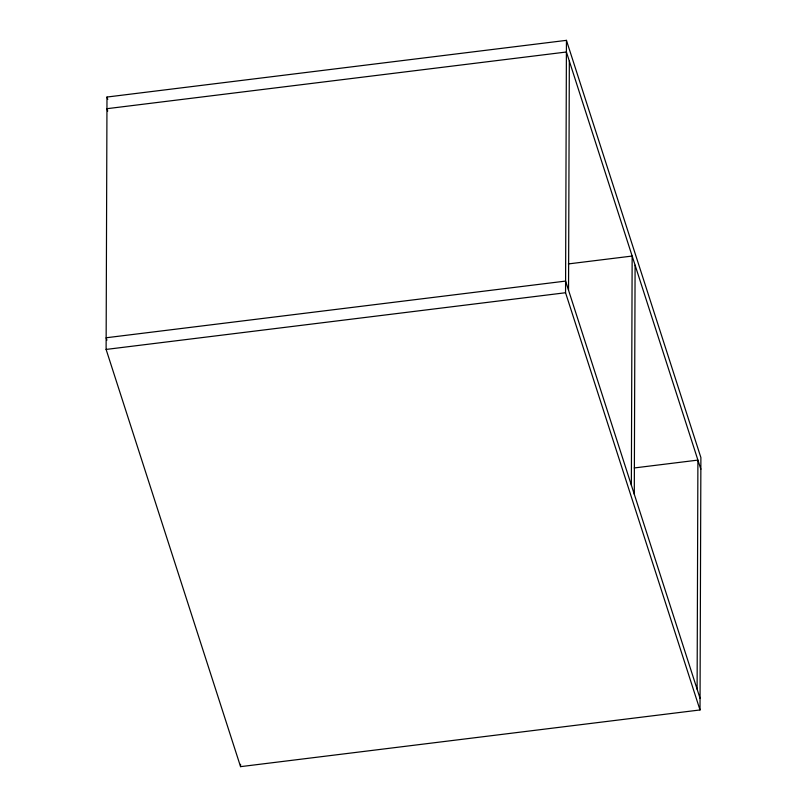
<?xml version="1.0" encoding="UTF-8"?>
<svg xmlns="http://www.w3.org/2000/svg" width="807" height="807" viewBox="0 0 807 807"><rect width="100%" height="100%" fill="white"/><g stroke="black" fill="none" stroke-linecap="round" stroke-linejoin="round"><path stroke-width="1.21" d="M106.11 349.431L106.988 97.042L566.443 40.35L700.89 457.569L700.012 709.958L240.557 766.65L106.11 349.431L565.556 292.739L700.012 709.958M240.557 766.65L240.567 764.32M565.556 292.739L566.443 40.35M568.542 290.207L569.338 61.13M631.356 485.128L632.153 256.051L568.37 263.919M634.292 494.257L635.099 265.18M697.107 689.178L697.904 460.101L634.231 467.959M700.849 469.23L566.403 52.001L106.948 108.693L107.724 111.094M700.052 698.307L565.596 281.088L106.151 337.77L106.928 340.171M106.988 97.042L107.765 99.432"/></g></svg>
